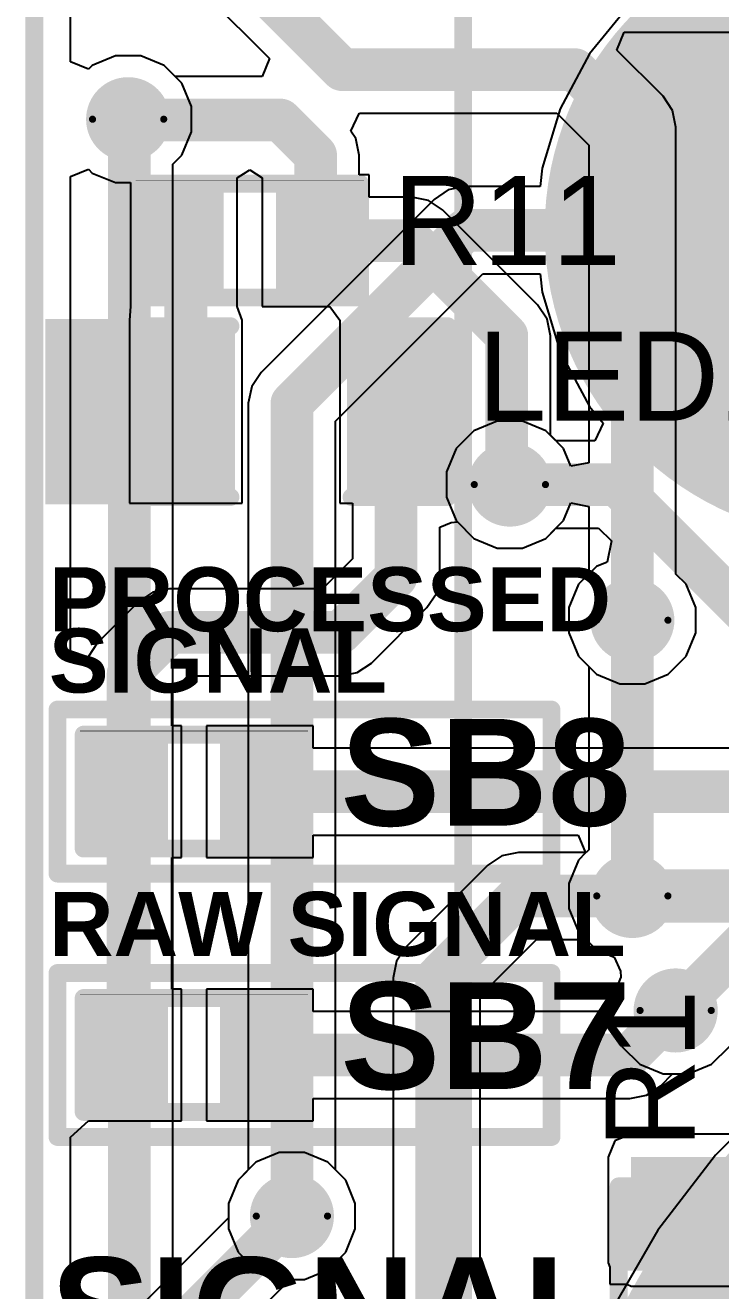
# Model space of a CAD drawing. Header units: inches. Extents: x 0 to 13.7, y 0 to 1.9.
# Drawn here: x -0.0025 to 0.1928, y 0.3242 to 0.6795 of the extents above; entities that cross this region are included whole.
import ezdxf

# ---------------------------------------------------------------- set-up
doc = ezdxf.new("R2010")
doc.units = ezdxf.units.IN
doc.header["$MEASUREMENT"] = 0
for name, color, linetype in [('Board Outline', 216, 'Continuous'), ('Bottom Layer', 5, 'Continuous'), ('Bottom Overlay', 54, 'Continuous'), ('Bottom Paste', 16, 'Continuous'), ('Bottom Solder', 6, 'Continuous'), ('Drill Drawing', 1, 'Continuous'), ('Top Layer', 1, 'Continuous'), ('Top Overlay', 2, 'Continuous'), ('Top Paste', 8, 'Continuous'), ('Top Solder', 216, 'Continuous'), ('Via Holes', 16, 'Continuous')]:
    doc.layers.add(name, color=color, linetype=linetype)
doc.styles.add('Arial', font='', dxfattribs={"height": 0.2})
doc.styles.add('Arial_Bold', font='', dxfattribs={"height": 0.2})
doc.styles.get('Arial').set_extended_font_data('Arial')
doc.styles.get('Arial_Bold').set_extended_font_data('Arial', bold=True)

# ---------------------------------------------------------------- blocks, each defined once
blk = doc.blocks.new('S______B______0402_16')
at = {"layer": 'Top Layer'}
for points in [[(-0.0275, -0.0125), (-0.0275, 0.0125), (-0.0095, 0.0125), (-0.0095, -0.0125)], [(0.0095, -0.0125), (0.0095, 0.0125), (0.0275, 0.0125), (0.0275, -0.0125)]]:
    blk.add_hatch(color=1, dxfattribs=at).paths.add_polyline_path(points)
at = {"layer": 'Top Paste'}
for points in [[(-0.0275, -0.0125), (-0.0275, 0.0125), (-0.0095, 0.0125), (-0.0095, -0.0125)], [(0.0095, -0.0125), (0.0095, 0.0125), (0.0275, 0.0125), (0.0275, -0.0125)]]:
    blk.add_hatch(color=8, dxfattribs=at).paths.add_polyline_path(points)
at = {"layer": 'Top Solder'}
for points in [[(-0.02967, -0.01467), (-0.02967, 0.01467), (-0.00733, 0.01467), (-0.00733, -0.01467)], [(0.00733, -0.01467), (0.00733, 0.01467), (0.02967, 0.01467), (0.02967, -0.01467)]]:
    blk.add_hatch(color=216, dxfattribs=at).paths.add_polyline_path(points)
at = {"layer": 'Top Overlay'}
for points, const_width in [([(-0.031, 0.016), (-0.031, -0.016)], 0.005), ([(0.031, 0.016), (-0.031, 0.016)], 0.005), ([(0.031, 0.016), (0.031, -0.016)], 0.005), ([(0.031, -0.016), (-0.031, -0.016)], 0.005), ([(0.032, -0.017), (-0.032, -0.017)], 0.000127)]:
    blk.add_lwpolyline(points, dxfattribs=dict(at, const_width=const_width))
for points, const_width in [([(-0.03225, 0.016, 1), (-0.02975, 0.016, 1)], 0.0025), ([(-0.03225, 0.016, 1), (-0.02975, 0.016, 1)], 0.0025), ([(0.02975, 0.016, 1), (0.03225, 0.016, 1)], 0.0025), ([(0.02975, 0.016, 1), (0.03225, 0.016, 1)], 0.0025), ([(-0.03225, -0.016, 1), (-0.02975, -0.016, 1)], 0.0025), ([(-0.03225, -0.016, 1), (-0.02975, -0.016, 1)], 0.0025), ([(0.02975, -0.016, 1), (0.03225, -0.016, 1)], 0.0025), ([(0.02975, -0.016, 1), (0.03225, -0.016, 1)], 0.0025), ([(-0.03203, -0.017, 1), (-0.03197, -0.017, 1)], 0.0000635), ([(0.03197, -0.017, 1), (0.03203, -0.017, 1)], 0.0000635)]:
    blk.add_lwpolyline(points, format="xyb", close=True, dxfattribs=dict(at, const_width=const_width))
blk = doc.blocks.new('S______B______0402_17')
at = {"layer": 'Top Layer'}
for points in [[(-0.0275, -0.0125), (-0.0275, 0.0125), (-0.0095, 0.0125), (-0.0095, -0.0125)], [(0.0095, -0.0125), (0.0095, 0.0125), (0.0275, 0.0125), (0.0275, -0.0125)]]:
    blk.add_hatch(color=1, dxfattribs=at).paths.add_polyline_path(points)
at = {"layer": 'Top Paste'}
for points in [[(-0.0275, -0.0125), (-0.0275, 0.0125), (-0.0095, 0.0125), (-0.0095, -0.0125)], [(0.0095, -0.0125), (0.0095, 0.0125), (0.0275, 0.0125), (0.0275, -0.0125)]]:
    blk.add_hatch(color=8, dxfattribs=at).paths.add_polyline_path(points)
at = {"layer": 'Top Solder'}
for points in [[(-0.02967, -0.01467), (-0.02967, 0.01467), (-0.00733, 0.01467), (-0.00733, -0.01467)], [(0.00733, -0.01467), (0.00733, 0.01467), (0.02967, 0.01467), (0.02967, -0.01467)]]:
    blk.add_hatch(color=216, dxfattribs=at).paths.add_polyline_path(points)
at = {"layer": 'Top Overlay'}
for points, const_width in [([(0.031, 0.016), (-0.031, 0.016)], 0.005), ([(-0.031, 0.016), (-0.031, -0.016)], 0.005), ([(0.031, 0.016), (0.031, -0.016)], 0.005), ([(0.031, -0.016), (-0.031, -0.016)], 0.005), ([(0.032, -0.017), (-0.032, -0.017)], 0.000127)]:
    blk.add_lwpolyline(points, dxfattribs=dict(at, const_width=const_width))
for points, const_width in [([(-0.03225, 0.016, 1), (-0.02975, 0.016, 1)], 0.0025), ([(-0.03225, 0.016, 1), (-0.02975, 0.016, 1)], 0.0025), ([(0.02975, 0.016, 1), (0.03225, 0.016, 1)], 0.0025), ([(0.02975, 0.016, 1), (0.03225, 0.016, 1)], 0.0025), ([(-0.03225, -0.016, 1), (-0.02975, -0.016, 1)], 0.0025), ([(-0.03225, -0.016, 1), (-0.02975, -0.016, 1)], 0.0025), ([(0.02975, -0.016, 1), (0.03225, -0.016, 1)], 0.0025), ([(0.02975, -0.016, 1), (0.03225, -0.016, 1)], 0.0025), ([(-0.03203, -0.017, 1), (-0.03197, -0.017, 1)], 0.0000635), ([(0.03197, -0.017, 1), (0.03203, -0.017, 1)], 0.0000635)]:
    blk.add_lwpolyline(points, format="xyb", close=True, dxfattribs=dict(at, const_width=const_width))
blk = doc.blocks.new('R___0402_24')
at = {"layer": 'Top Layer'}
for points in [[(-0.0275, -0.0125), (-0.0275, 0.0125), (-0.0095, 0.0125), (-0.0095, -0.0125)], [(0.0095, -0.0125), (0.0095, 0.0125), (0.0275, 0.0125), (0.0275, -0.0125)]]:
    blk.add_hatch(color=1, dxfattribs=at).paths.add_polyline_path(points)
at = {"layer": 'Top Paste'}
for points in [[(-0.0275, -0.0125), (-0.0275, 0.0125), (-0.0095, 0.0125), (-0.0095, -0.0125)], [(0.0095, -0.0125), (0.0095, 0.0125), (0.0275, 0.0125), (0.0275, -0.0125)]]:
    blk.add_hatch(color=8, dxfattribs=at).paths.add_polyline_path(points)
at = {"layer": 'Top Solder'}
for points in [[(-0.02967, -0.01467), (-0.02967, 0.01467), (-0.00733, 0.01467), (-0.00733, -0.01467)], [(0.00733, -0.01467), (0.00733, 0.01467), (0.02967, 0.01467), (0.02967, -0.01467)]]:
    blk.add_hatch(color=216, dxfattribs=at).paths.add_polyline_path(points)
at = {"layer": 'Top Overlay'}
for points, const_width in [([(0.031, 0.016), (-0.031, 0.016)], 0.005), ([(-0.031, 0.016), (-0.031, -0.016)], 0.005), ([(0.031, 0.016), (0.031, -0.016)], 0.005), ([(0.031, -0.016), (-0.031, -0.016)], 0.005), ([(0.032, -0.017), (-0.032, -0.017)], 0.000127)]:
    blk.add_lwpolyline(points, dxfattribs=dict(at, const_width=const_width))
for points, const_width in [([(-0.03225, 0.016, 1), (-0.02975, 0.016, 1)], 0.0025), ([(-0.03225, 0.016, 1), (-0.02975, 0.016, 1)], 0.0025), ([(0.02975, 0.016, 1), (0.03225, 0.016, 1)], 0.0025), ([(0.02975, 0.016, 1), (0.03225, 0.016, 1)], 0.0025), ([(-0.03225, -0.016, 1), (-0.02975, -0.016, 1)], 0.0025), ([(-0.03225, -0.016, 1), (-0.02975, -0.016, 1)], 0.0025), ([(0.02975, -0.016, 1), (0.03225, -0.016, 1)], 0.0025), ([(0.02975, -0.016, 1), (0.03225, -0.016, 1)], 0.0025), ([(-0.03203, -0.017, 1), (-0.03197, -0.017, 1)], 0.0000635), ([(0.03197, -0.017, 1), (0.03203, -0.017, 1)], 0.0000635)]:
    blk.add_lwpolyline(points, format="xyb", close=True, dxfattribs=dict(at, const_width=const_width))
blk = doc.blocks.new('R___0402_34')
at = {"layer": 'Top Layer'}
for points in [[(-0.0275, -0.0125), (-0.0275, 0.0125), (-0.0095, 0.0125), (-0.0095, -0.0125)], [(0.0095, -0.0125), (0.0095, 0.0125), (0.0275, 0.0125), (0.0275, -0.0125)]]:
    blk.add_hatch(color=1, dxfattribs=at).paths.add_polyline_path(points)
at = {"layer": 'Top Paste'}
for points in [[(-0.0275, -0.0125), (-0.0275, 0.0125), (-0.0095, 0.0125), (-0.0095, -0.0125)], [(0.0095, -0.0125), (0.0095, 0.0125), (0.0275, 0.0125), (0.0275, -0.0125)]]:
    blk.add_hatch(color=8, dxfattribs=at).paths.add_polyline_path(points)
at = {"layer": 'Top Solder'}
for points in [[(-0.02967, -0.01467), (-0.02967, 0.01467), (-0.00733, 0.01467), (-0.00733, -0.01467)], [(0.00733, -0.01467), (0.00733, 0.01467), (0.02967, 0.01467), (0.02967, -0.01467)]]:
    blk.add_hatch(color=216, dxfattribs=at).paths.add_polyline_path(points)
at = {"layer": 'Top Overlay'}
for points, const_width in [([(-0.031, 0.016), (-0.031, -0.016)], 0.005), ([(-0.031, 0.016), (0.031, 0.016)], 0.005), ([(0.031, 0.016), (0.031, -0.016)], 0.005), ([(-0.031, -0.016), (0.031, -0.016)], 0.005), ([(-0.032, -0.017), (0.032, -0.017)], 0.000127)]:
    blk.add_lwpolyline(points, dxfattribs=dict(at, const_width=const_width))
for points, const_width in [([(-0.03225, 0.016, 1), (-0.02975, 0.016, 1)], 0.0025), ([(-0.03225, 0.016, 1), (-0.02975, 0.016, 1)], 0.0025), ([(0.02975, 0.016, 1), (0.03225, 0.016, 1)], 0.0025), ([(0.02975, 0.016, 1), (0.03225, 0.016, 1)], 0.0025), ([(-0.03225, -0.016, 1), (-0.02975, -0.016, 1)], 0.0025), ([(-0.03225, -0.016, 1), (-0.02975, -0.016, 1)], 0.0025), ([(0.02975, -0.016, 1), (0.03225, -0.016, 1)], 0.0025), ([(0.02975, -0.016, 1), (0.03225, -0.016, 1)], 0.0025), ([(-0.03203, -0.017, 1), (-0.03197, -0.017, 1)], 0.0000635), ([(0.03197, -0.017, 1), (0.03203, -0.017, 1)], 0.0000635)]:
    blk.add_lwpolyline(points, format="xyb", close=True, dxfattribs=dict(at, const_width=const_width))
blk = doc.blocks.new('_EMG________B_36')
at = {"layer": 'Bottom Layer'}
h = blk.add_hatch(color=5, dxfattribs=at)
edge = h.paths.add_edge_path()
edge.add_arc((-0.11417, 0.0005), 0.08268, 90, 270)
edge.add_line((-0.11417, -0.08217), (0.11417, -0.08217))
edge.add_arc((0.11417, 0.0005), 0.08268, 270, 450)
edge.add_line((0.11417, 0.08318), (-0.11417, 0.08318))
h = blk.add_hatch(color=5, dxfattribs=at)
edge = h.paths.add_edge_path()
edge.add_arc((0, -0.3932), 0.19685, 0, 360)
at = {"layer": 'Bottom Paste'}
h = blk.add_hatch(color=16, dxfattribs=at)
edge = h.paths.add_edge_path()
edge.add_arc((-0.11417, 0.0005), 0.08268, 90, 270)
edge.add_line((-0.11417, -0.08217), (0.11417, -0.08217))
edge.add_arc((0.11417, 0.0005), 0.08268, 270, 450)
edge.add_line((0.11417, 0.08318), (-0.11417, 0.08318))
h = blk.add_hatch(color=16, dxfattribs=at)
edge = h.paths.add_edge_path()
edge.add_arc((0, -0.3932), 0.19685, 0, 360)
at = {"layer": 'Bottom Solder'}
h = blk.add_hatch(color=6, dxfattribs=at)
edge = h.paths.add_edge_path()
edge.add_arc((-0.11417, 0.0005), 0.08668, 90, 270)
edge.add_line((-0.11417, -0.08617), (0.11417, -0.08617))
edge.add_arc((0.11417, 0.0005), 0.08668, 270, 450)
edge.add_line((0.11417, 0.08718), (-0.11417, 0.08718))
h = blk.add_hatch(color=6, dxfattribs=at)
edge = h.paths.add_edge_path()
edge.add_arc((0, -0.3932), 0.20085, 0, 360)
at = {"layer": 'Bottom Overlay', "const_width": 0.005}
blk.add_lwpolyline([(-0.22375, -0.43172), (-0.22375, 0.43172)], dxfattribs=at)
blk = doc.blocks.new('LED_0603_37')
at = {"layer": 'Top Layer'}
for points in [[(-0.03937, 0.01969), (-0.01969, 0.01969), (-0.01969, -0.01969), (-0.03937, -0.01969)], [(0.01969, 0.01969), (0.03937, 0.01969), (0.03937, -0.01969), (0.01969, -0.01969)]]:
    blk.add_hatch(color=1, dxfattribs=at).paths.add_polyline_path(points)
at = {"layer": 'Top Overlay'}
blk.add_hatch(color=2, dxfattribs=at).paths.add_polyline_path([(0.044, -0.026), (0.069, -0.026), (0.069, 0.026), (0.044, 0.026)])
at = {"layer": 'Top Paste'}
for points in [[(-0.03937, 0.01969), (-0.01969, 0.01969), (-0.01969, -0.01969), (-0.03937, -0.01969)], [(0.01969, 0.01969), (0.03937, 0.01969), (0.03937, -0.01969), (0.01969, -0.01969)]]:
    blk.add_hatch(color=8, dxfattribs=at).paths.add_polyline_path(points)
at = {"layer": 'Top Solder'}
for points in [[(-0.04337, 0.02369), (-0.01569, 0.02369), (-0.01569, -0.02369), (-0.04337, -0.02369)], [(0.01569, 0.02369), (0.04337, 0.02369), (0.04337, -0.02369), (0.01569, -0.02369)]]:
    blk.add_hatch(color=216, dxfattribs=at).paths.add_polyline_path(points)
at = {"layer": 'Top Overlay', "const_width": 0.005}
for points in [[(-0.044, 0.024), (-0.044, -0.024)], [(-0.017, 0.024), (-0.044, 0.024)], [(0.044, 0.024), (0.017, 0.024)], [(0.044, 0.024), (0.044, -0.024)], [(-0.017, -0.024), (-0.044, -0.024)], [(0.044, -0.024), (0.017, -0.024)]]:
    blk.add_lwpolyline(points, dxfattribs=at)
at = {"layer": 'Top Overlay', "const_width": 0.0025}
for points in [[(-0.04525, 0.024, 1), (-0.04275, 0.024, 1)], [(-0.04525, 0.024, 1), (-0.04275, 0.024, 1)], [(-0.01825, 0.024, 1), (-0.01575, 0.024, 1)], [(0.01575, 0.024, 1), (0.01825, 0.024, 1)], [(0.04275, 0.024, 1), (0.04525, 0.024, 1)], [(0.04275, 0.024, 1), (0.04525, 0.024, 1)], [(-0.04525, -0.024, 1), (-0.04275, -0.024, 1)], [(-0.04525, -0.024, 1), (-0.04275, -0.024, 1)], [(-0.01825, -0.024, 1), (-0.01575, -0.024, 1)], [(0.01575, -0.024, 1), (0.01825, -0.024, 1)], [(0.04275, -0.024, 1), (0.04525, -0.024, 1)], [(0.04275, -0.024, 1), (0.04525, -0.024, 1)]]:
    blk.add_lwpolyline(points, format="xyb", close=True, dxfattribs=at)

msp = doc.modelspace()

# ---------------------------------------------------------------- hatches: boundary and pattern name
at = {"layer": 'Bottom Layer'}
h = msp.add_hatch(color=5, dxfattribs=at)
edge = h.paths.add_edge_path()
edge.add_arc((0.02634, 0.65308), 0.01181, 0, 360)
h = msp.add_hatch(color=5, dxfattribs=at)
edge = h.paths.add_edge_path()
edge.add_arc((0.13356, 0.5505), 0.01181, 0, 360)
h = msp.add_hatch(color=5, dxfattribs=at)
edge = h.paths.add_edge_path()
edge.add_arc((0.16795, 0.51241), 0.01181, 0, 360)
h = msp.add_hatch(color=5, dxfattribs=at)
edge = h.paths.add_edge_path()
edge.add_arc((0.16795, 0.435), 0.01181, 0, 360)
h = msp.add_hatch(color=5, dxfattribs=at)
edge = h.paths.add_edge_path()
edge.add_arc((0.18012, 0.40285), 0.01181, 0, 360)
h = msp.add_hatch(color=5, dxfattribs=at)
edge = h.paths.add_edge_path()
edge.add_arc((0.07234, 0.34512), 0.01181, 0, 360)
at = {"layer": 'Top Layer'}
h = msp.add_hatch(color=1, dxfattribs=at)
edge = h.paths.add_edge_path()
edge.add_arc((0.02634, 0.65308), 0.01181, 0, 360)
h = msp.add_hatch(color=1, dxfattribs=at)
edge = h.paths.add_edge_path()
edge.add_arc((0.13356, 0.5505), 0.01181, 0, 360)
h = msp.add_hatch(color=1, dxfattribs=at)
edge = h.paths.add_edge_path()
edge.add_arc((0.16795, 0.51241), 0.01181, 0, 360)
h = msp.add_hatch(color=1, dxfattribs=at)
edge = h.paths.add_edge_path()
edge.add_arc((0.16795, 0.435), 0.01181, 0, 360)
h = msp.add_hatch(color=1, dxfattribs=at)
edge = h.paths.add_edge_path()
edge.add_arc((0.18012, 0.40285), 0.01181, 0, 360)
msp.add_hatch(color=1, dxfattribs=at).paths.add_polyline_path([(0.16762, 0.33197), (0.26831, 0.33197), (0.26831, 0.36166), (0.16762, 0.36166)])
h = msp.add_hatch(color=1, dxfattribs=at)
edge = h.paths.add_edge_path()
edge.add_arc((0.07234, 0.34512), 0.01181, 0, 360)
at = {"layer": 'Via Holes'}
h = msp.add_hatch(color=7, dxfattribs=at)
edge = h.paths.add_edge_path()
edge.add_arc((0.02634, 0.65308), 0.00591, 0, 360)
h = msp.add_hatch(color=7, dxfattribs=at)
edge = h.paths.add_edge_path()
edge.add_arc((0.13356, 0.5505), 0.00591, 0, 360)
h = msp.add_hatch(color=7, dxfattribs=at)
edge = h.paths.add_edge_path()
edge.add_arc((0.16795, 0.51241), 0.00591, 0, 360)
h = msp.add_hatch(color=7, dxfattribs=at)
edge = h.paths.add_edge_path()
edge.add_arc((0.16795, 0.435), 0.00591, 0, 360)
h = msp.add_hatch(color=7, dxfattribs=at)
edge = h.paths.add_edge_path()
edge.add_arc((0.18012, 0.40285), 0.00591, 0, 360)
h = msp.add_hatch(color=7, dxfattribs=at)
edge = h.paths.add_edge_path()
edge.add_arc((0.07234, 0.34512), 0.00591, 0, 360)

# ---------------------------------------------------------------- linework, layer by layer
at = {"layer": 'Board Outline', "const_width": 0.005}
msp.add_lwpolyline([(-0.00004, 1.24282), (0, 0)], dxfattribs=at)
at = {"layer": 'Bottom Layer'}
for p, q in [((0.01017, 0.66917), (0.01016, 1.13475)), ((0.16699, 0.68492), (0.15591, 0.67142)), ((0.01517, 0.6671), (0.01017, 0.66917)), ((0.01625, 0.66818), (0.01517, 0.6671)), ((0.0228, 0.67089), (0.01625, 0.66818)), ((0.02988, 0.67089), (0.0228, 0.67089)), ((0.03643, 0.66818), (0.02988, 0.67089)), ((0.04144, 0.66317), (0.03643, 0.66818)), ((0.15591, 0.67142), (0.14767, 0.65601)), ((0.04415, 0.65662), (0.04144, 0.66317)), ((0.04415, 0.64954), (0.04415, 0.65662)), ((0.14767, 0.65601), (0.1426, 0.6393)), ((0.04144, 0.64299), (0.04415, 0.64954)), ((0.0389, 0.64046), (0.04144, 0.64299)), ((0.0389, 0.23077), (0.0389, 0.64046)), ((0.1426, 0.6393), (0.1421, 0.63415)), ((0.11624, 0.63322), (0.11227, 0.63056)), ((0.12092, 0.63415), (0.11624, 0.63322)), ((0.1421, 0.63415), (0.12092, 0.63415)), ((0.11227, 0.63056), (0.06369, 0.58198)), ((0.08457, 0.56826), (0.12599, 0.60968)), ((0.12599, 0.60968), (0.1421, 0.60968)), ((0.1421, 0.60968), (0.1426, 0.60453)), ((0.1426, 0.60453), (0.14767, 0.58781)), ((0.14767, 0.58781), (0.15591, 0.57241)), ((0.06369, 0.58198), (0.06104, 0.57801)), ((0.06104, 0.57801), (0.0601, 0.57333)), ((0.0601, 0.57333), (0.0601, 0.35807)), ((0.15591, 0.57241), (0.15974, 0.56774)), ((0.08457, 0.35807), (0.08457, 0.56826)), ((0.12347, 0.5656), (0.11846, 0.56059)), ((0.13002, 0.56831), (0.12347, 0.5656)), ((0.1371, 0.56831), (0.13002, 0.56831)), ((0.14365, 0.5656), (0.1371, 0.56831)), ((0.14651, 0.56274), (0.14365, 0.5656)), ((0.15974, 0.56774), (0.15738, 0.56274)), ((0.15738, 0.56274), (0.14651, 0.56274)), ((0.11846, 0.56059), (0.11575, 0.55404)), ((0.11575, 0.55404), (0.11575, 0.54696)), ((0.11575, 0.54696), (0.11846, 0.54041)), ((0.11846, 0.54041), (0.12347, 0.5354)), ((0.14365, 0.5354), (0.14651, 0.53826)), ((0.14651, 0.53826), (0.15846, 0.53826)), ((0.15846, 0.53826), (0.16207, 0.53466)), ((0.12347, 0.5354), (0.13002, 0.53269)), ((0.1371, 0.53269), (0.14365, 0.5354)), ((0.16207, 0.53466), (0.16089, 0.52876)), ((0.13002, 0.53269), (0.1371, 0.53269)), ((0.15786, 0.52751), (0.15285, 0.5225)), ((0.16089, 0.52876), (0.15786, 0.52751)), ((0.15285, 0.5225), (0.15014, 0.51595)), ((0.15014, 0.51595), (0.15014, 0.50886)), ((0.15014, 0.50886), (0.15285, 0.50232)), ((0.15285, 0.50232), (0.15571, 0.49945)), ((0.15571, 0.49945), (0.15571, 0.44795)), ((0.15571, 0.44795), (0.15499, 0.44724)), ((0.13132, 0.4463), (0.12735, 0.44365)), ((0.136, 0.44724), (0.13132, 0.4463)), ((0.15499, 0.44724), (0.136, 0.44724)), ((0.12735, 0.44365), (0.10435, 0.42065)), ((0.10435, 0.42065), (0.1017, 0.41668)), ((0.12524, 0.40693), (0.14107, 0.42276)), ((0.14107, 0.42276), (0.15499, 0.42276)), ((0.15499, 0.42276), (0.15786, 0.4199)), ((0.15786, 0.4199), (0.16285, 0.41783)), ((0.1017, 0.41668), (0.10076, 0.412)), ((0.16285, 0.41783), (0.16461, 0.41386)), ((0.16471, 0.41219), (0.16231, 0.40639)), ((0.16461, 0.41386), (0.16471, 0.41219)), ((0.10076, 0.412), (0.10076, 0.15337)), ((0.12524, 0.1483), (0.12524, 0.40693)), ((0.16231, 0.40639), (0.16231, 0.3993)), ((0.16231, 0.3993), (0.16502, 0.39276)), ((0.16502, 0.39276), (0.17003, 0.38775)), ((0.19021, 0.38775), (0.19522, 0.39276)), ((0.17003, 0.38775), (0.17658, 0.38503)), ((0.18367, 0.38503), (0.19021, 0.38775)), ((0.17658, 0.38503), (0.18367, 0.38503)), ((0.21013, 0.38105), (0.19133, 0.36225)), ((0.19133, 0.36225), (0.17514, 0.34115)), ((0.0601, 0.35807), (0.05724, 0.3552)), ((0.08744, 0.3552), (0.08457, 0.35807)), ((0.05724, 0.3552), (0.05453, 0.34866)), ((0.09015, 0.34866), (0.08744, 0.3552)), ((0.05453, 0.34866), (0.05453, 0.34157)), ((0.09015, 0.34157), (0.09015, 0.34866)), ((0.05453, 0.34157), (0.05724, 0.33503)), ((0.08744, 0.33503), (0.09015, 0.34157)), ((0.17514, 0.34115), (0.16185, 0.31812)), ((0.05724, 0.33503), (0.06225, 0.33002)), ((0.08243, 0.33002), (0.08744, 0.33503)), ((0.06225, 0.33002), (0.0688, 0.3273)), ((0.0688, 0.3273), (0.07588, 0.3273)), ((0.07588, 0.3273), (0.08243, 0.33002))]:
    msp.add_line(p, q, dxfattribs=at)
at = {"layer": 'Bottom Layer', "const_width": 0.012}
for points in [[(0.02667, 0.21782), (0.02667, 0.65308)], [(0.07234, 0.57333), (0.12092, 0.62191)], [(0.12092, 0.62191), (0.34417, 0.62191)], [(0.07234, 0.34512), (0.07234, 0.57333)], [(0.13356, 0.5505), (0.16353, 0.5505)], [(0.16353, 0.5505), (0.21718, 0.49685)], [(0.16795, 0.435), (0.16795, 0.51241)], [(0.18012, 0.40285), (0.24963, 0.47236)], [(0.113, 0.412), (0.136, 0.435)], [(0.136, 0.435), (0.16795, 0.435)], [(0.113, 0.1483), (0.113, 0.412)]]:
    msp.add_lwpolyline(points, dxfattribs=at)
at = {"layer": 'Bottom Layer', "const_width": 0.006}
for points in [[(0.02367, 0.65308, 1), (0.02967, 0.65308, 1)], [(0.11792, 0.62191, 1), (0.12392, 0.62191, 1)], [(0.11792, 0.62191, 1), (0.12392, 0.62191, 1)], [(0.06934, 0.57333, 1), (0.07534, 0.57333, 1)], [(0.06934, 0.57333, 1), (0.07534, 0.57333, 1)], [(0.13056, 0.5505, 1), (0.13656, 0.5505, 1)], [(0.16053, 0.5505, 1), (0.16653, 0.5505, 1)], [(0.16053, 0.5505, 1), (0.16653, 0.5505, 1)], [(0.16495, 0.51241, 1), (0.17095, 0.51241, 1)], [(0.133, 0.435, 1), (0.139, 0.435, 1)], [(0.133, 0.435, 1), (0.139, 0.435, 1)], [(0.16495, 0.435, 1), (0.17095, 0.435, 1)], [(0.16495, 0.435, 1), (0.17095, 0.435, 1)], [(0.11, 0.412, 1), (0.116, 0.412, 1)], [(0.11, 0.412, 1), (0.116, 0.412, 1)], [(0.17712, 0.40285, 1), (0.18312, 0.40285, 1)], [(0.06934, 0.34512, 1), (0.07534, 0.34512, 1)]]:
    msp.add_lwpolyline(points, format="xyb", close=True, dxfattribs=at)
at = {"layer": 'Drill Drawing'}
for points, const_width in [([(0.03634, 0.65308, 1), (0.01634, 0.65308, 1)], 0.002), ([(0.01584, 0.65308, 1), (0.01684, 0.65308, 1)], 0.001), ([(0.03584, 0.65308, 1), (0.03684, 0.65308, 1)], 0.001), ([(0.14356, 0.5505, 1), (0.12356, 0.5505, 1)], 0.002), ([(0.12306, 0.5505, 1), (0.12406, 0.5505, 1)], 0.001), ([(0.14306, 0.5505, 1), (0.14406, 0.5505, 1)], 0.001), ([(0.17795, 0.51241, 1), (0.15795, 0.51241, 1)], 0.002), ([(0.15745, 0.51241, 1), (0.15845, 0.51241, 1)], 0.001), ([(0.17745, 0.51241, 1), (0.17845, 0.51241, 1)], 0.001), ([(0.17795, 0.435, 1), (0.15795, 0.435, 1)], 0.002), ([(0.15745, 0.435, 1), (0.15845, 0.435, 1)], 0.001), ([(0.17745, 0.435, 1), (0.17845, 0.435, 1)], 0.001), ([(0.19012, 0.40285, 1), (0.17012, 0.40285, 1)], 0.002), ([(0.16962, 0.40285, 1), (0.17062, 0.40285, 1)], 0.001), ([(0.18962, 0.40285, 1), (0.19062, 0.40285, 1)], 0.001), ([(0.08234, 0.34512, 1), (0.06234, 0.34512, 1)], 0.002), ([(0.06184, 0.34512, 1), (0.06284, 0.34512, 1)], 0.001), ([(0.08184, 0.34512, 1), (0.08284, 0.34512, 1)], 0.001)]:
    msp.add_lwpolyline(points, format="xyb", close=True, dxfattribs=dict(at, const_width=const_width))
at = {"layer": 'Top Layer'}
for p, q in [((0.01017, 0.66917), (0.01017, 0.87486)), ((0.03689, 0.69924), (0.06604, 0.67009)), ((0.16363, 0.67248), (0.1657, 0.67748)), ((0.1657, 0.67748), (0.19854, 0.67748)), ((0.1766, 0.65951), (0.16363, 0.67248)), ((0.01517, 0.6671), (0.01017, 0.66917)), ((0.01625, 0.66818), (0.01517, 0.6671)), ((0.0228, 0.67089), (0.01625, 0.66818)), ((0.02988, 0.67089), (0.0228, 0.67089)), ((0.03643, 0.66818), (0.02988, 0.67089)), ((0.03952, 0.66509), (0.03643, 0.66818)), ((0.06604, 0.67009), (0.06397, 0.66509)), ((0.06397, 0.66509), (0.03952, 0.66509)), ((0.17925, 0.65554), (0.1766, 0.65951)), ((0.08891, 0.64976), (0.09127, 0.65469)), ((0.09127, 0.65469), (0.09136, 0.65476)), ((0.09136, 0.65476), (0.14674, 0.65476)), ((0.14674, 0.65476), (0.15571, 0.64579)), ((0.18018, 0.65086), (0.17925, 0.65554)), ((0.18018, 0.52536), (0.18018, 0.65086)), ((0.0903, 0.64768), (0.08891, 0.64976)), ((0.09124, 0.643), (0.0903, 0.64768)), ((0.15571, 0.64579), (0.15571, 0.55663)), ((0.09124, 0.6375), (0.09124, 0.643)), ((0.01017, 0.63698), (0.01517, 0.63905)), ((0.01018, 0.50369), (0.01017, 0.63698)), ((0.01517, 0.63905), (0.01625, 0.63798)), ((0.01625, 0.63798), (0.0228, 0.63527)), ((0.057, 0.63662), (0.0605, 0.63891)), ((0.057, 0.6005), (0.057, 0.63662)), ((0.0605, 0.63891), (0.064, 0.63662)), ((0.064, 0.63662), (0.064, 0.6005)), ((0.094, 0.6375), (0.09124, 0.6375)), ((0.094, 0.63124), (0.094, 0.6375)), ((0.0228, 0.63527), (0.027, 0.63527)), ((0.027, 0.63527), (0.027, 0.6005)), ((0.106, 0.63124), (0.094, 0.63124)), ((0.11068, 0.6303), (0.106, 0.63124)), ((0.11465, 0.62765), (0.11068, 0.6303)), ((0.14134, 0.60096), (0.11465, 0.62765)), ((0.027, 0.6005), (0.02671, 0.59666)), ((0.027, 0.6005), (0.027, 0.6005)), ((0.0584, 0.59666), (0.057, 0.6005)), ((0.057, 0.6005), (0.057, 0.6005)), ((0.064, 0.6005), (0.08296, 0.6005)), ((0.08296, 0.6005), (0.08577, 0.59666)), ((0.14399, 0.59699), (0.14134, 0.60096)), ((0.14492, 0.59231), (0.14399, 0.59699)), ((0.02671, 0.59666), (0.02671, 0.59666)), ((0.02671, 0.59666), (0.02671, 0.59562)), ((0.02671, 0.59562), (0.02671, 0.54529)), ((0.0584, 0.59608), (0.0584, 0.59666)), ((0.0584, 0.59666), (0.0584, 0.59666)), ((0.0584, 0.54529), (0.0584, 0.59608)), ((0.08577, 0.59666), (0.08577, 0.54529)), ((0.14492, 0.56433), (0.14492, 0.59231)), ((0.14866, 0.56059), (0.14492, 0.56433)), ((0.15071, 0.55563), (0.14866, 0.56059)), ((0.15571, 0.55663), (0.15071, 0.55563)), ((0.02671, 0.54529), (0.0584, 0.54529)), ((0.08577, 0.54529), (0.08937, 0.54529)), ((0.08937, 0.54529), (0.08937, 0.52968)), ((0.14866, 0.54041), (0.15071, 0.54537)), ((0.15071, 0.54537), (0.15571, 0.54437)), ((0.15571, 0.54437), (0.15571, 0.52536)), ((0.14365, 0.5354), (0.14866, 0.54041)), ((0.11384, 0.5385), (0.11708, 0.53984)), ((0.11384, 0.52461), (0.11384, 0.5385)), ((0.11708, 0.53984), (0.11884, 0.54003)), ((0.11884, 0.54003), (0.12347, 0.5354)), ((0.12347, 0.5354), (0.13002, 0.53269)), ((0.1371, 0.53269), (0.14365, 0.5354)), ((0.08937, 0.52968), (0.08093, 0.52124)), ((0.13002, 0.53269), (0.1371, 0.53269)), ((0.11291, 0.51993), (0.11384, 0.52461)), ((0.15285, 0.5225), (0.15014, 0.51595)), ((0.15571, 0.52536), (0.15285, 0.5225)), ((0.18305, 0.5225), (0.18018, 0.52536)), ((0.18576, 0.51595), (0.18305, 0.5225)), ((0.03332, 0.5203), (0.02935, 0.51765)), ((0.038, 0.52124), (0.03332, 0.5203)), ((0.08093, 0.52124), (0.038, 0.52124)), ((0.11026, 0.51596), (0.11291, 0.51993)), ((0.02935, 0.51765), (0.01769, 0.50599)), ((0.09465, 0.50035), (0.11026, 0.51596)), ((0.15014, 0.51595), (0.15014, 0.50886)), ((0.18576, 0.50886), (0.18576, 0.51595)), ((0.15014, 0.50886), (0.15285, 0.50232)), ((0.18305, 0.50232), (0.18576, 0.50886)), ((0.01769, 0.50599), (0.01518, 0.50224)), ((0.01481, 0.50217), (0.01018, 0.50369)), ((0.01518, 0.50224), (0.01481, 0.50217)), ((0.15285, 0.50232), (0.15786, 0.49731)), ((0.17804, 0.49731), (0.18305, 0.50232)), ((0.086, 0.49676), (0.09068, 0.4977)), ((0.09068, 0.4977), (0.09465, 0.50035)), ((0.03857, 0.49227), (0.04307, 0.49676)), ((0.04307, 0.49676), (0.086, 0.49676)), ((0.15786, 0.49731), (0.16441, 0.4946)), ((0.16441, 0.4946), (0.17149, 0.4946)), ((0.17149, 0.4946), (0.17804, 0.49731)), ((0.03857, 0.4828), (0.03857, 0.49227)), ((0.04134, 0.4828), (0.03857, 0.4828)), ((0.04134, 0.4458), (0.04134, 0.4828)), ((0.07834, 0.4828), (0.04834, 0.4828)), ((0.04834, 0.4828), (0.04834, 0.4458)), ((0.07834, 0.47653), (0.07834, 0.4828)), ((0.20627, 0.47653), (0.07834, 0.47653)), ((0.07834, 0.4458), (0.07834, 0.45206)), ((0.07834, 0.45206), (0.15275, 0.45206)), ((0.15275, 0.45206), (0.15482, 0.44706)), ((0.03857, 0.40885), (0.03857, 0.4458)), ((0.03857, 0.4458), (0.04134, 0.4458)), ((0.04834, 0.4458), (0.07834, 0.4458)), ((0.15285, 0.44509), (0.15014, 0.43854)), ((0.15482, 0.44706), (0.15285, 0.44509)), ((0.15014, 0.43854), (0.15014, 0.43146)), ((0.15014, 0.43146), (0.15285, 0.42491)), ((0.15285, 0.42491), (0.15786, 0.4199)), ((0.15786, 0.4199), (0.16285, 0.41783)), ((0.16285, 0.41783), (0.16461, 0.41386)), ((0.16471, 0.41219), (0.16231, 0.40639)), ((0.16461, 0.41386), (0.16471, 0.41219)), ((0.04134, 0.40885), (0.03857, 0.40885)), ((0.04134, 0.37185), (0.04134, 0.40885)), ((0.07834, 0.40885), (0.04834, 0.40885)), ((0.04834, 0.40885), (0.04834, 0.37185)), ((0.07834, 0.40258), (0.07834, 0.40885)), ((0.16231, 0.40639), (0.16231, 0.40268)), ((0.16221, 0.40258), (0.07834, 0.40258)), ((0.16231, 0.40268), (0.16221, 0.40258)), ((0.19021, 0.38775), (0.19522, 0.39276)), ((0.18367, 0.38503), (0.19021, 0.38775)), ((0.17593, 0.38169), (0.17927, 0.38503)), ((0.17927, 0.38503), (0.18367, 0.38503)), ((0.17196, 0.37904), (0.17593, 0.38169)), ((0.07834, 0.37185), (0.07834, 0.37811)), ((0.07834, 0.37811), (0.16728, 0.37811)), ((0.16728, 0.37811), (0.17196, 0.37904)), ((0.01018, 0.36732), (0.01518, 0.37185)), ((0.01518, 0.37185), (0.04134, 0.37185)), ((0.04834, 0.37185), (0.07834, 0.37185)), ((0.01019, 0.30303), (0.01018, 0.36732)), ((0.16303, 0.36625), (0.16113, 0.36166)), ((0.16762, 0.36816), (0.16303, 0.36625)), ((0.26831, 0.36816), (0.16762, 0.36816)), ((0.0688, 0.36293), (0.06225, 0.36021)), ((0.07588, 0.36293), (0.0688, 0.36293)), ((0.08243, 0.36021), (0.07588, 0.36293)), ((0.06225, 0.36021), (0.05724, 0.3552)), ((0.08744, 0.3552), (0.08243, 0.36021)), ((0.16113, 0.36166), (0.16113, 0.33197)), ((0.05724, 0.3552), (0.05453, 0.34866)), ((0.09015, 0.34866), (0.08744, 0.3552)), ((0.05453, 0.34866), (0.05453, 0.34461)), ((0.09015, 0.34157), (0.09015, 0.34866)), ((0.05453, 0.34461), (0.01819, 0.30827)), ((0.08744, 0.33503), (0.09015, 0.34157)), ((0.08243, 0.33002), (0.08744, 0.33503)), ((0.16113, 0.33197), (0.16162, 0.33078)), ((0.16162, 0.33078), (0.16162, 0.32597)), ((0.03907, 0.29455), (0.07183, 0.3273)), ((0.07183, 0.3273), (0.07588, 0.3273)), ((0.07588, 0.3273), (0.08243, 0.33002)), ((0.16162, 0.32597), (0.16643, 0.32597)), ((0.16643, 0.32597), (0.16762, 0.32548)), ((0.16762, 0.32548), (0.26831, 0.32548))]:
    msp.add_line(p, q, dxfattribs=at)
for points, const_width in [([(0.04554, 0.7079), (0.08644, 0.667)], 0.012), ([(0.08644, 0.667), (0.15181, 0.667)], 0.012), ([(0.15181, 0.667), (0.16795, 0.65086)], 0.012), ([(0.02856, 0.65285), (0.06914, 0.65285)], 0.012), ([(0.06914, 0.65285), (0.079, 0.643)], 0.012), ([(0.16795, 0.51241), (0.16795, 0.65086)], 0.012), ([(0.079, 0.619), (0.079, 0.643)], 0.012), ([(0.079, 0.613), (0.079, 0.619)], 0.012), ([(0.079, 0.619), (0.106, 0.619)], 0.012), ([(0.106, 0.619), (0.13269, 0.59231)], 0.012), ([(0.04255, 0.56498), (0.04255, 0.613)], 0.012), ([(0.13269, 0.55263), (0.13269, 0.59231)], 0.012), ([(0.10161, 0.54698), (0.10161, 0.57098)], 0.012), ([(0.10161, 0.53761), (0.10161, 0.54698)], 0.012), ([(0.10161, 0.52461), (0.10161, 0.53761)], 0.012), ([(0.086, 0.509), (0.10161, 0.52461)], 0.012), ([(0.02634, 0.49734), (0.038, 0.509)], 0.012), ([(0.038, 0.509), (0.086, 0.509)], 0.012), ([(0.02634, 0.4643), (0.02634, 0.49734)], 0.012), ([(0.02634, 0.39035), (0.02634, 0.4643)], 0.012), ([(0.06334, 0.4643), (0.21133, 0.4643)], 0.012), ([(0.17054, 0.435), (0.30516, 0.435)], 0.015), ([(0.16728, 0.39035), (0.17978, 0.40285)], 0.012), ([(0.17978, 0.40285), (0.18012, 0.40285)], 0.012), ([(0.0611, 0.39035), (0.06334, 0.39035)], 0.012), ([(0.06334, 0.39035), (0.16728, 0.39035)], 0.012), ([(0.02684, 0.29962), (0.07234, 0.34512)], 0.012)]:
    msp.add_lwpolyline(points, dxfattribs=dict(at, const_width=const_width))
for points, const_width in [([(0.08344, 0.667, 1), (0.08944, 0.667, 1)], 0.006), ([(0.08344, 0.667, 1), (0.08944, 0.667, 1)], 0.006), ([(0.14881, 0.667, 1), (0.15481, 0.667, 1)], 0.006), ([(0.14881, 0.667, 1), (0.15481, 0.667, 1)], 0.006), ([(0.02556, 0.65285, 1), (0.03156, 0.65285, 1)], 0.006), ([(0.06614, 0.65285, 1), (0.07215, 0.65285, 1)], 0.006), ([(0.06614, 0.65285, 1), (0.07215, 0.65285, 1)], 0.006), ([(0.16495, 0.65086, 1), (0.17095, 0.65086, 1)], 0.006), ([(0.16495, 0.65086, 1), (0.17095, 0.65086, 1)], 0.006), ([(0.076, 0.643, 1), (0.082, 0.643, 1)], 0.006), ([(0.076, 0.643, 1), (0.082, 0.643, 1)], 0.006), ([(0.076, 0.619, 1), (0.082, 0.619, 1)], 0.006), ([(0.076, 0.619, 1), (0.082, 0.619, 1)], 0.006), ([(0.076, 0.619, 1), (0.082, 0.619, 1)], 0.006), ([(0.103, 0.619, 1), (0.109, 0.619, 1)], 0.006), ([(0.103, 0.619, 1), (0.109, 0.619, 1)], 0.006), ([(0.03955, 0.613, 1), (0.04555, 0.613, 1)], 0.006), ([(0.076, 0.613, 1), (0.082, 0.613, 1)], 0.006), ([(0.12969, 0.59231, 1), (0.13569, 0.59231, 1)], 0.006), ([(0.12969, 0.59231, 1), (0.13569, 0.59231, 1)], 0.006), ([(0.09861, 0.57098, 1), (0.10461, 0.57098, 1)], 0.006), ([(0.03955, 0.56498, 1), (0.04555, 0.56498, 1)], 0.006), ([(0.12969, 0.55263, 1), (0.13569, 0.55263, 1)], 0.006), ([(0.09861, 0.54698, 1), (0.10461, 0.54698, 1)], 0.006), ([(0.09861, 0.54698, 1), (0.10461, 0.54698, 1)], 0.006), ([(0.09861, 0.53761, 1), (0.10461, 0.53761, 1)], 0.006), ([(0.09861, 0.53761, 1), (0.10461, 0.53761, 1)], 0.006), ([(0.09861, 0.52461, 1), (0.10461, 0.52461, 1)], 0.006), ([(0.09861, 0.52461, 1), (0.10461, 0.52461, 1)], 0.006), ([(0.16495, 0.51241, 1), (0.17095, 0.51241, 1)], 0.006), ([(0.035, 0.509, 1), (0.041, 0.509, 1)], 0.006), ([(0.035, 0.509, 1), (0.041, 0.509, 1)], 0.006), ([(0.083, 0.509, 1), (0.089, 0.509, 1)], 0.006), ([(0.083, 0.509, 1), (0.089, 0.509, 1)], 0.006), ([(0.02334, 0.49734, 1), (0.02934, 0.49734, 1)], 0.006), ([(0.02334, 0.49734, 1), (0.02934, 0.49734, 1)], 0.006), ([(0.02334, 0.4643, 1), (0.02934, 0.4643, 1)], 0.006), ([(0.02334, 0.4643, 1), (0.02934, 0.4643, 1)], 0.006), ([(0.06034, 0.4643, 1), (0.06634, 0.4643, 1)], 0.006), ([(0.16679, 0.435, 1), (0.17429, 0.435, 1)], 0.0075), ([(0.17678, 0.40285, 1), (0.18278, 0.40285, 1)], 0.006), ([(0.17678, 0.40285, 1), (0.18278, 0.40285, 1)], 0.006), ([(0.17712, 0.40285, 1), (0.18312, 0.40285, 1)], 0.006), ([(0.02334, 0.39035, 1), (0.02934, 0.39035, 1)], 0.006), ([(0.0581, 0.39035, 1), (0.0641, 0.39035, 1)], 0.006), ([(0.06034, 0.39035, 1), (0.06634, 0.39035, 1)], 0.006), ([(0.06034, 0.39035, 1), (0.06634, 0.39035, 1)], 0.006), ([(0.16428, 0.39035, 1), (0.17028, 0.39035, 1)], 0.006), ([(0.16428, 0.39035, 1), (0.17028, 0.39035, 1)], 0.006), ([(0.06934, 0.34512, 1), (0.07534, 0.34512, 1)], 0.006)]:
    msp.add_lwpolyline(points, format="xyb", close=True, dxfattribs=dict(at, const_width=const_width))
at = {"layer": 'Top Overlay', "const_width": 0.005}
for points in [[(0.0065, 0.48733), (0.14525, 0.48733)], [(0.0065, 0.44127), (0.0065, 0.48733)], [(0.14525, 0.44127), (0.14525, 0.48733)], [(0.0065, 0.44127), (0.14525, 0.44127)], [(0.0065, 0.36732), (0.0065, 0.41337)], [(0.0065, 0.41337), (0.14525, 0.41337)], [(0.14525, 0.36732), (0.14525, 0.41337)], [(0.0065, 0.36732), (0.14525, 0.36732)]]:
    msp.add_lwpolyline(points, dxfattribs=at)
at = {"layer": 'Top Overlay', "const_width": 0.0025}
for points in [[(0.00525, 0.48733, 1), (0.00775, 0.48733, 1)], [(0.00525, 0.48733, 1), (0.00775, 0.48733, 1)], [(0.144, 0.48733, 1), (0.1465, 0.48733, 1)], [(0.144, 0.48733, 1), (0.1465, 0.48733, 1)], [(0.00525, 0.44127, 1), (0.00775, 0.44127, 1)], [(0.00525, 0.44127, 1), (0.00775, 0.44127, 1)], [(0.144, 0.44127, 1), (0.1465, 0.44127, 1)], [(0.144, 0.44127, 1), (0.1465, 0.44127, 1)], [(0.00525, 0.41337, 1), (0.00775, 0.41337, 1)], [(0.00525, 0.41337, 1), (0.00775, 0.41337, 1)], [(0.144, 0.41337, 1), (0.1465, 0.41337, 1)], [(0.144, 0.41337, 1), (0.1465, 0.41337, 1)], [(0.00525, 0.36732, 1), (0.00775, 0.36732, 1)], [(0.00525, 0.36732, 1), (0.00775, 0.36732, 1)], [(0.144, 0.36732, 1), (0.1465, 0.36732, 1)], [(0.144, 0.36732, 1), (0.1465, 0.36732, 1)]]:
    msp.add_lwpolyline(points, format="xyb", close=True, dxfattribs=at)

# ---------------------------------------------------------------- block references
msp.add_blockref('_EMG________B_36', (0.34417, 0.62141))
for name, p, rotation in [('R___0402_24', (0.0605, 0.619), 180), ('LED_0603_37', (0.07208, 0.57098), 180), ('S______B______0402_16', (0.04484, 0.4643), 180), ('S______B______0402_17', (0.04484, 0.39035), 180), ('R___0402_34', (0.18012, 0.32247), 90)]:
    msp.add_blockref(name, p, dxfattribs=dict(rotation=rotation))

# ---------------------------------------------------------------- texts
at = {"layer": 'Top Overlay'}
for s, height, style, p in [('R11', 0.025, 'Arial', (0.10072, 0.61215)), ('LED1', 0.025, 'Arial', (0.12442, 0.56846)), ('PROCESSED', 0.018, 'Arial_Bold', (0.00409, 0.50931)), ('SIGNAL', 0.018, 'Arial_Bold', (0.00409, 0.49211)), ('SB8', 0.03, 'Arial_Bold', (0.08601, 0.45472)), ('RAW SIGNAL', 0.018, 'Arial_Bold', (0.00409, 0.41815)), ('SB7', 0.03, 'Arial_Bold', (0.08601, 0.38077)), ('SIGNAL', 0.03, 'Arial_Bold', (0.00459, 0.3035))]:
    msp.add_text(s, height=height, dxfattribs=dict(at, style=style)).set_placement(p)
at = {"layer": 'Top Overlay', "style": 'Arial'}
msp.add_text('R1', height=0.025, rotation=90, dxfattribs=at).set_placement((0.1855, 0.36411))

doc.saveas('drawing.dxf')
